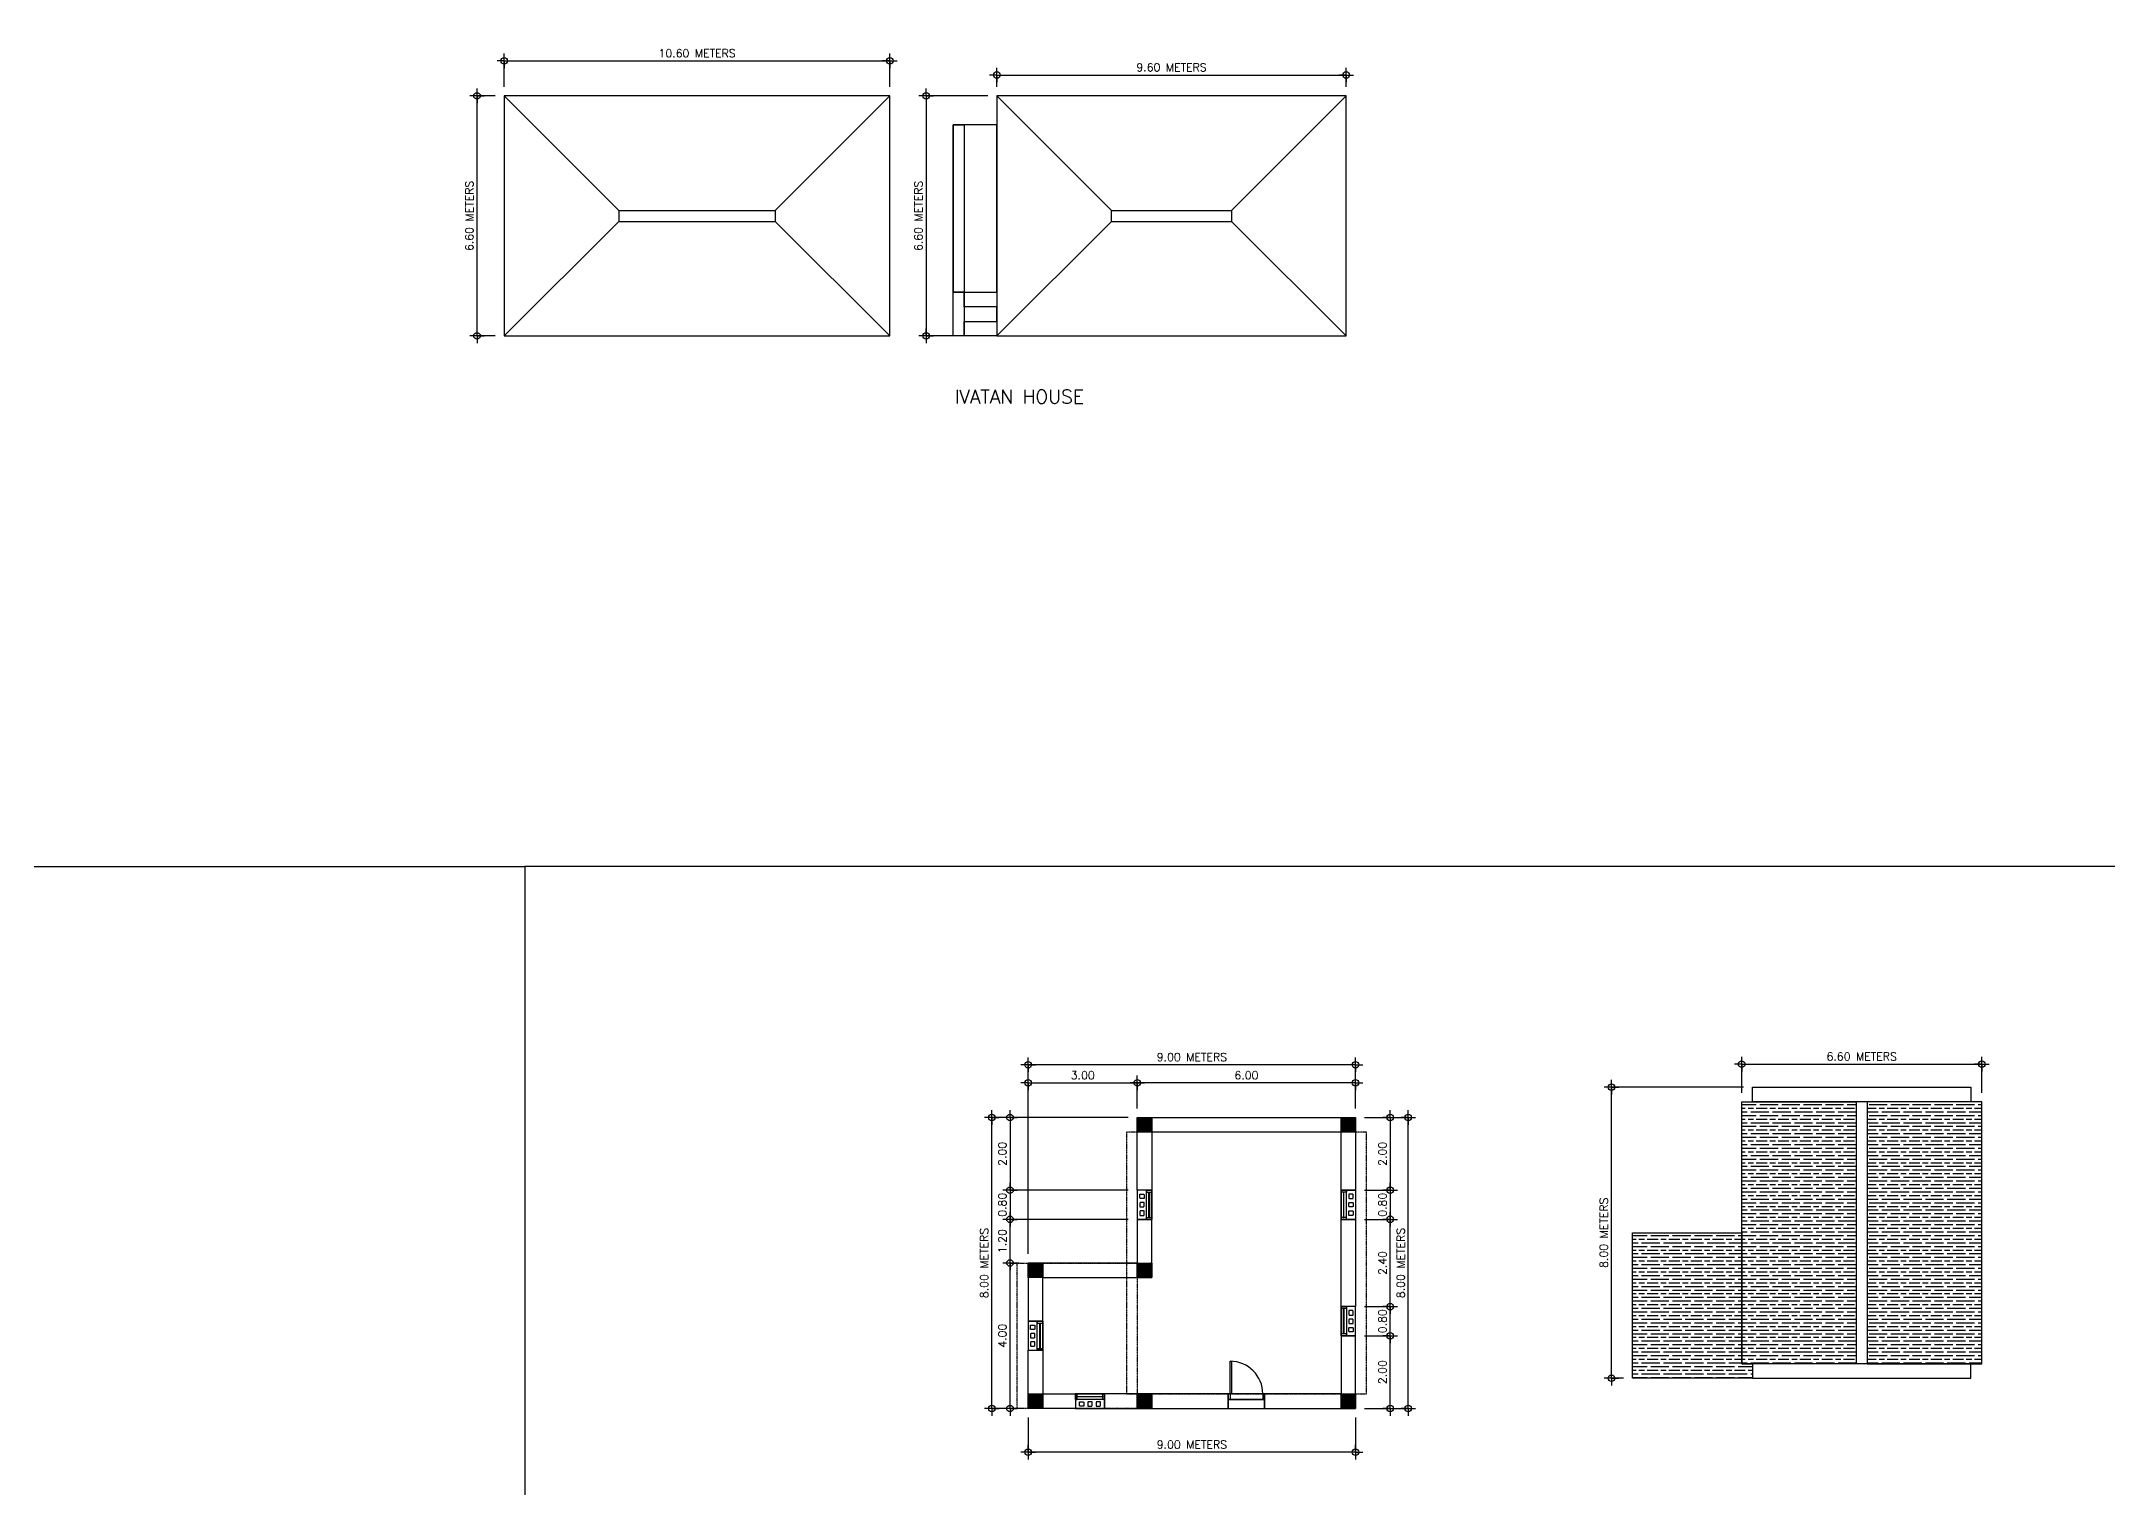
# Model space of a CAD drawing. Header units: millimetres. Extents: x -251401 to 377140, y -30451 to 275830.
# Drawn here: x 264612 to 321419, y 7314 to 47068 of the extents above; entities that cross this region are included whole.
import ezdxf

# ---------------------------------------------------------------- set-up
doc = ezdxf.new("R2010")
doc.units = ezdxf.units.MM
doc.linetypes.add('HIDDEN', pattern=[9.525, 6.35, -3.175])
for name, color, linetype in [('0-S1', 1, 'Continuous'), ('0-S3', 3, 'Continuous'), ('0-S8', 8, 'Continuous'), ('A-COLUMNS', 5, 'Continuous'), ('A-DIMENSIONS', 30, 'Continuous'), ('A-DOORS', 2, 'Continuous'), ('A-HATCH', 8, 'Continuous'), ('A-WALL', 4, 'Continuous'), ('A-WINDOWS', 2, 'Continuous'), ('TEXT', 7, 'Continuous')]:
    doc.layers.add(name, color=color, linetype=linetype)
doc.styles.add('LEROY', font='simplex.shx')
doc.dimstyles.new('DIM100', dxfattribs={"dimscale": 0, "dimtxt": 220, "dimasz": 180, "dimexe": 220, "dimexo": 250, "dimgap": 1, "dimtad": 1, "dimtoh": 1, "dimlfac": 0.001, "dimzin": 1, "dimdsep": 46, "dimtxsty": 'LEROY', "dimblk1": 'ORIGIN', "dimblk2": 'ORIGIN', "dimsah": 1, "dimcen": 0.18, "dimclrd": 30, "dimclre": 30, "dimclrt": 7, "dimazin": 0, "dimtfac": 1, "dimtix": 1, "dimtmove": 1, "dimatfit": 3, "dimfxl": 1, "dimtvp": 1, "dimtolj": 2, "dimtzin": 0, "dimarcsym": 0})

# ---------------------------------------------------------------- blocks, each defined once
blk = doc.blocks.new('1hhqhq4')
at = {"layer": 'A-DOORS', "color": 1}
blk.add_lwpolyline([(50, 0), (50, 900), (90, 900), (90, 0)], close=True, dxfattribs=at)
at = {"layer": 'A-DOORS', "color": 8}
blk.add_lwpolyline([(0, 0), (0, -150), (1000, -150), (1000, 0)], close=True, dxfattribs=at)
at = {"layer": 'A-DOORS'}
for points in [[(0, 0), (50, 0), (50, -150), (0, -150)], [(1000, 0), (950, 0), (950, -150), (1000, -150)]]:
    blk.add_lwpolyline(points, close=True, dxfattribs=at)
at = {"layer": 'A-DOORS', "color": 8}
blk.add_arc((50, 0), 900, 0, 90, dxfattribs=at)
blk = doc.blocks.new('2h5h25225h')
at = {"layer": 'A-WALL', "color": 8}
blk.add_lwpolyline([(0, 0), (800, 0), (800, -400), (0, -400)], close=True, dxfattribs=at)
at = {"layer": 'A-WALL', "color": 8, "linetype": 'HIDDEN', "ltscale": 0.1}
for points in [[(230, -335), (110, -335), (110, -215), (230, -215)], [(460, -335), (340, -335), (340, -215), (460, -215)], [(570, -335), (690, -335), (690, -215), (570, -215)]]:
    blk.add_lwpolyline(points, close=True, dxfattribs=at)
at = {"layer": 'A-WINDOWS', "color": 8}
blk.add_lwpolyline([(0, 0), (0, -150), (800, -150), (800, 0)], close=True, dxfattribs=at)
at = {"layer": 'A-WINDOWS', "color": 2}
for points in [[(0, -150), (50, -150), (50, 0), (0, 0)], [(800, -150), (750, -150), (750, 0), (800, 0)]]:
    blk.add_lwpolyline(points, close=True, dxfattribs=at)
at = {"layer": 'A-WINDOWS', "color": 1}
blk.add_lwpolyline([(50, -81), (750, -81), (750, -69), (50, -69)], close=True, dxfattribs=at)
blk = doc.blocks.new('USER ARROW 100')
at = {"layer": 'A-DIMENSIONS'}
for q in [(-200, 0), (200, 0)]:
    blk.add_line((0, 0), q, dxfattribs=at)
for points in [[(0, 0), (0, 200)], [(0, 0), (0, -200)]]:
    blk.add_lwpolyline(points, dxfattribs=at)
blk.add_circle((0, 0), 90, dxfattribs=at)
blk = doc.blocks.new('*D80')
at = {"layer": 'A-DIMENSIONS', "color": 30, "transparency": 16777216}
for p, q in [((291492.5, 13489.5), (291242.5, 13489.5)), ((291242.5, 9490.5), (291242.5, 13488.5)), ((291492.5, 9489.5), (291242.5, 9489.5))]:
    blk.add_line(p, q, dxfattribs=at)
at = {"layer": 'Defpoints', "color": 0, "transparency": 16777216}
for p in [(291242.5, 13489.5), (291742.5, 13489.5), (291742.5, 9489.5)]:
    blk.add_point(p, dxfattribs=at)
at = {"layer": 'A-DIMENSIONS', "color": 30, "transparency": 16777216}
for p, rotation in [((291242.5, 13489.5), 90), ((291242.5, 9489.5), 270)]:
    blk.add_blockref('USER ARROW 100', p, dxfattribs=dict(at, rotation=rotation))
at = {"layer": 'A-DIMENSIONS', "color": 7, "transparency": 16777216, "insert": (291032.5, 11489.5), "char_height": 220, "attachment_point": 5, "rotation": 90, "style": 'LEROY'}
blk.add_mtext('\\A2;4.00', dxfattribs=at)
blk = doc.blocks.new('*D81')
at = {"layer": 'A-DIMENSIONS', "color": 30, "transparency": 16777216}
for p, q in [((294492.5, 17489.5), (290742.5, 17489.5)), ((290742.5, 9490.5), (290742.5, 17488.5)), ((291492.5, 9489.5), (290742.5, 9489.5))]:
    blk.add_line(p, q, dxfattribs=at)
at = {"layer": 'Defpoints', "color": 0, "transparency": 16777216}
for p in [(290742.5, 17489.5), (294742.5, 17489.5), (291742.5, 9489.5)]:
    blk.add_point(p, dxfattribs=at)
at = {"layer": 'A-DIMENSIONS', "color": 30, "transparency": 16777216}
for p, rotation in [((290742.5, 17489.5), 90), ((290742.5, 9489.5), 270)]:
    blk.add_blockref('USER ARROW 100', p, dxfattribs=dict(at, rotation=rotation))
at = {"layer": 'A-DIMENSIONS', "color": 7, "transparency": 16777216, "insert": (290532.5, 13489.5), "char_height": 220, "attachment_point": 5, "rotation": 90, "style": 'LEROY'}
blk.add_mtext('\\A2;8.00 METERS', dxfattribs=at)
blk = doc.blocks.new('*D82')
at = {"layer": 'A-DIMENSIONS', "color": 30, "transparency": 16777216}
for p, q in [((294492.5, 14689.5), (291242.5, 14689.5)), ((291242.5, 13490.5), (291242.5, 14688.5)), ((291492.5, 13489.5), (291242.5, 13489.5))]:
    blk.add_line(p, q, dxfattribs=at)
at = {"layer": 'Defpoints', "color": 0, "transparency": 16777216}
for p in [(291242.5, 14689.5), (294742.5, 14689.5), (291742.5, 13489.5)]:
    blk.add_point(p, dxfattribs=at)
at = {"layer": 'A-DIMENSIONS', "color": 30, "transparency": 16777216}
for p, rotation in [((291242.5, 14689.5), 90), ((291242.5, 13489.5), 270)]:
    blk.add_blockref('USER ARROW 100', p, dxfattribs=dict(at, rotation=rotation))
at = {"layer": 'A-DIMENSIONS', "color": 7, "transparency": 16777216, "insert": (291032.5, 14089.5), "char_height": 220, "attachment_point": 5, "rotation": 90, "style": 'LEROY'}
blk.add_mtext('\\A2;1.20', dxfattribs=at)
blk = doc.blocks.new('*D83')
at = {"layer": 'A-DIMENSIONS', "color": 30, "transparency": 16777216}
for p, q in [((294492.5, 17489.5), (291242.5, 17489.5)), ((291242.5, 17488.5), (291242.5, 15490.5)), ((294492.5, 15489.5), (291242.5, 15489.5))]:
    blk.add_line(p, q, dxfattribs=at)
at = {"layer": 'Defpoints', "color": 0, "transparency": 16777216}
for p in [(294742.5, 17489.5), (291242.5, 15489.5), (294742.5, 15489.5)]:
    blk.add_point(p, dxfattribs=at)
at = {"layer": 'A-DIMENSIONS', "color": 30, "transparency": 16777216}
for p, rotation in [((291242.5, 17489.5), 90), ((291242.5, 15489.5), 270)]:
    blk.add_blockref('USER ARROW 100', p, dxfattribs=dict(at, rotation=rotation))
at = {"layer": 'A-DIMENSIONS', "color": 7, "transparency": 16777216, "insert": (291032.5, 16489.5), "char_height": 220, "attachment_point": 5, "rotation": 90, "style": 'LEROY'}
blk.add_mtext('\\A2;2.00', dxfattribs=at)
blk = doc.blocks.new('*D84')
at = {"layer": 'A-DIMENSIONS', "color": 30, "transparency": 16777216}
for p, q in [((291242.5, 15490.5), (291242.5, 15491.5)), ((294492.5, 15489.5), (291242.5, 15489.5)), ((291242.5, 15489.5), (291242.5, 14689.5)), ((294492.5, 14689.5), (291242.5, 14689.5)), ((291242.5, 14688.5), (291242.5, 14687.5))]:
    blk.add_line(p, q, dxfattribs=at)
at = {"layer": 'Defpoints', "color": 0, "transparency": 16777216}
for p in [(294742.5, 15489.5), (291242.5, 14689.5), (294742.5, 14689.5)]:
    blk.add_point(p, dxfattribs=at)
at = {"layer": 'A-DIMENSIONS', "color": 30, "transparency": 16777216}
for p, rotation in [((291242.5, 15489.5), 270), ((291242.5, 14689.5), 90)]:
    blk.add_blockref('USER ARROW 100', p, dxfattribs=dict(at, rotation=rotation))
at = {"layer": 'A-DIMENSIONS', "color": 7, "transparency": 16777216, "insert": (291032.5, 15089.5), "char_height": 220, "attachment_point": 5, "rotation": 90, "style": 'LEROY'}
blk.add_mtext('\\A2;0.80', dxfattribs=at)
blk = doc.blocks.new('*D85')
at = {"layer": 'A-DIMENSIONS', "color": 30, "transparency": 16777216}
for p, q in [((300992.5, 11489.5), (301692.5, 11489.5)), ((301692.5, 9490.5), (301692.5, 11488.5)), ((300992.5, 9489.5), (301692.5, 9489.5))]:
    blk.add_line(p, q, dxfattribs=at)
at = {"layer": 'Defpoints', "color": 0, "transparency": 16777216}
for p in [(300742.5, 11489.5), (301692.5, 11489.5), (300742.5, 9489.5)]:
    blk.add_point(p, dxfattribs=at)
at = {"layer": 'A-DIMENSIONS', "color": 30, "transparency": 16777216}
for p, rotation in [((301692.5, 11489.5), 90), ((301692.5, 9489.5), 270)]:
    blk.add_blockref('USER ARROW 100', p, dxfattribs=dict(at, rotation=rotation))
at = {"layer": 'A-DIMENSIONS', "color": 7, "transparency": 16777216, "insert": (301482.5, 10489.5), "char_height": 220, "attachment_point": 5, "rotation": 90, "style": 'LEROY'}
blk.add_mtext('\\A2;2.00', dxfattribs=at)
blk = doc.blocks.new('*D86')
at = {"layer": 'A-DIMENSIONS', "color": 30, "transparency": 16777216}
for p, q in [((300992.5, 17489.5), (302192.5, 17489.5)), ((302192.5, 9490.5), (302192.5, 17488.5)), ((300992.5, 9489.5), (302192.5, 9489.5))]:
    blk.add_line(p, q, dxfattribs=at)
at = {"layer": 'Defpoints', "color": 0, "transparency": 16777216}
for p in [(300742.5, 17489.5), (302192.5, 17489.5), (300742.5, 9489.5)]:
    blk.add_point(p, dxfattribs=at)
at = {"layer": 'A-DIMENSIONS', "color": 30, "transparency": 16777216}
for p, rotation in [((302192.5, 17489.5), 90), ((302192.5, 9489.5), 270)]:
    blk.add_blockref('USER ARROW 100', p, dxfattribs=dict(at, rotation=rotation))
at = {"layer": 'A-DIMENSIONS', "color": 7, "transparency": 16777216, "insert": (301982.5, 13489.5), "char_height": 220, "attachment_point": 5, "rotation": 90, "style": 'LEROY'}
blk.add_mtext('\\A2;8.00 METERS', dxfattribs=at)
blk = doc.blocks.new('*D87')
at = {"layer": 'A-DIMENSIONS', "color": 30, "transparency": 16777216}
for p, q in [((300992.5, 12289.5), (301692.5, 12289.5)), ((301692.5, 12290.5), (301692.5, 12291.5)), ((301692.5, 11489.5), (301692.5, 12289.5)), ((300992.5, 11489.5), (301692.5, 11489.5)), ((301692.5, 11488.5), (301692.5, 11487.5))]:
    blk.add_line(p, q, dxfattribs=at)
at = {"layer": 'Defpoints', "color": 0, "transparency": 16777216}
for p in [(300742.5, 12289.5), (301692.5, 12289.5), (300742.5, 11489.5)]:
    blk.add_point(p, dxfattribs=at)
at = {"layer": 'A-DIMENSIONS', "color": 30, "transparency": 16777216}
for p, rotation in [((301692.5, 12289.5), 270), ((301692.5, 11489.5), 90)]:
    blk.add_blockref('USER ARROW 100', p, dxfattribs=dict(at, rotation=rotation))
at = {"layer": 'A-DIMENSIONS', "color": 7, "transparency": 16777216, "insert": (301482.5, 11889.5), "char_height": 220, "attachment_point": 5, "rotation": 90, "style": 'LEROY'}
blk.add_mtext('\\A2;0.80', dxfattribs=at)
blk = doc.blocks.new('*D88')
at = {"layer": 'A-DIMENSIONS', "color": 30, "transparency": 16777216}
for p, q in [((300992.5, 14689.5), (301692.5, 14689.5)), ((301692.5, 12290.5), (301692.5, 14688.5)), ((300992.5, 12289.5), (301692.5, 12289.5))]:
    blk.add_line(p, q, dxfattribs=at)
at = {"layer": 'Defpoints', "color": 0, "transparency": 16777216}
for p in [(300742.5, 14689.5), (301692.5, 14689.5), (300742.5, 12289.5)]:
    blk.add_point(p, dxfattribs=at)
at = {"layer": 'A-DIMENSIONS', "color": 30, "transparency": 16777216}
for p, rotation in [((301692.5, 14689.5), 90), ((301692.5, 12289.5), 270)]:
    blk.add_blockref('USER ARROW 100', p, dxfattribs=dict(at, rotation=rotation))
at = {"layer": 'A-DIMENSIONS', "color": 7, "transparency": 16777216, "insert": (301482.5, 13489.5), "char_height": 220, "attachment_point": 5, "rotation": 90, "style": 'LEROY'}
blk.add_mtext('\\A2;2.40', dxfattribs=at)
blk = doc.blocks.new('*D89')
at = {"layer": 'A-DIMENSIONS', "color": 30, "transparency": 16777216}
for p, q in [((300992.5, 17489.5), (301692.5, 17489.5)), ((301692.5, 17488.5), (301692.5, 15490.5)), ((300992.5, 15489.5), (301692.5, 15489.5))]:
    blk.add_line(p, q, dxfattribs=at)
at = {"layer": 'Defpoints', "color": 0, "transparency": 16777216}
for p in [(300742.5, 17489.5), (300742.5, 15489.5), (301692.5, 15489.5)]:
    blk.add_point(p, dxfattribs=at)
at = {"layer": 'A-DIMENSIONS', "color": 30, "transparency": 16777216}
for p, rotation in [((301692.5, 17489.5), 90), ((301692.5, 15489.5), 270)]:
    blk.add_blockref('USER ARROW 100', p, dxfattribs=dict(at, rotation=rotation))
at = {"layer": 'A-DIMENSIONS', "color": 7, "transparency": 16777216, "insert": (301482.5, 16489.5), "char_height": 220, "attachment_point": 5, "rotation": 90, "style": 'LEROY'}
blk.add_mtext('\\A2;2.00', dxfattribs=at)
blk = doc.blocks.new('*D90')
at = {"layer": 'A-DIMENSIONS', "color": 30, "transparency": 16777216}
for p, q in [((300992.5, 15489.5), (301692.5, 15489.5)), ((301692.5, 15490.5), (301692.5, 15491.5)), ((301692.5, 15489.5), (301692.5, 14689.5)), ((300992.5, 14689.5), (301692.5, 14689.5)), ((301692.5, 14688.5), (301692.5, 14687.5))]:
    blk.add_line(p, q, dxfattribs=at)
at = {"layer": 'Defpoints', "color": 0, "transparency": 16777216}
for p in [(300742.5, 15489.5), (300742.5, 14689.5), (301692.5, 14689.5)]:
    blk.add_point(p, dxfattribs=at)
at = {"layer": 'A-DIMENSIONS', "color": 30, "transparency": 16777216}
for p, rotation in [((301692.5, 15489.5), 270), ((301692.5, 14689.5), 90)]:
    blk.add_blockref('USER ARROW 100', p, dxfattribs=dict(at, rotation=rotation))
at = {"layer": 'A-DIMENSIONS', "color": 7, "transparency": 16777216, "insert": (301482.5, 15089.5), "char_height": 220, "attachment_point": 5, "rotation": 90, "style": 'LEROY'}
blk.add_mtext('\\A2;0.80', dxfattribs=at)
blk = doc.blocks.new('*D91')
at = {"layer": 'A-DIMENSIONS', "color": 30, "transparency": 16777216}
for p, q in [((291742.5, 9239.5), (291742.5, 8289.5)), ((300742.5, 9239.5), (300742.5, 8289.5)), ((300741.5, 8289.5), (291743.5, 8289.5))]:
    blk.add_line(p, q, dxfattribs=at)
at = {"layer": 'Defpoints', "color": 0, "transparency": 16777216}
for p in [(291742.5, 9489.5), (300742.5, 9489.5), (291742.5, 8289.5)]:
    blk.add_point(p, dxfattribs=at)
at = {"layer": 'A-DIMENSIONS', "color": 30, "transparency": 16777216, "rotation": 180}
blk.add_blockref('USER ARROW 100', (291742.5, 8289.5), dxfattribs=at)
at = {"layer": 'A-DIMENSIONS', "color": 30, "transparency": 16777216}
blk.add_blockref('USER ARROW 100', (300742.5, 8289.5), dxfattribs=at)
at = {"layer": 'A-DIMENSIONS', "color": 7, "transparency": 16777216, "insert": (296242.5, 8499.5), "char_height": 220, "attachment_point": 5, "style": 'LEROY'}
blk.add_mtext('\\A2;9.00 METERS', dxfattribs=at)
blk = doc.blocks.new('*D92')
at = {"layer": 'A-DIMENSIONS', "color": 30, "transparency": 16777216}
for p, q in [((291742.5, 13739.5), (291742.5, 18939.5)), ((300741.5, 18939.5), (291743.5, 18939.5)), ((300742.5, 17739.5), (300742.5, 18939.5))]:
    blk.add_line(p, q, dxfattribs=at)
at = {"layer": 'Defpoints', "color": 0, "transparency": 16777216}
for p in [(291742.5, 18939.5), (300742.5, 17489.5), (291742.5, 13489.5)]:
    blk.add_point(p, dxfattribs=at)
at = {"layer": 'A-DIMENSIONS', "color": 30, "transparency": 16777216, "rotation": 180}
blk.add_blockref('USER ARROW 100', (291742.5, 18939.5), dxfattribs=at)
at = {"layer": 'A-DIMENSIONS', "color": 30, "transparency": 16777216}
blk.add_blockref('USER ARROW 100', (300742.5, 18939.5), dxfattribs=at)
at = {"layer": 'A-DIMENSIONS', "color": 7, "transparency": 16777216, "insert": (296242.5, 19149.5), "char_height": 220, "attachment_point": 5, "style": 'LEROY'}
blk.add_mtext('\\A2;9.00 METERS', dxfattribs=at)
blk = doc.blocks.new('*D93')
at = {"layer": 'A-DIMENSIONS', "color": 30, "transparency": 16777216}
for p, q in [((291742.5, 13739.5), (291742.5, 18439.5)), ((291743.5, 18439.5), (294741.5, 18439.5)), ((294742.5, 17739.5), (294742.5, 18439.5))]:
    blk.add_line(p, q, dxfattribs=at)
at = {"layer": 'Defpoints', "color": 0, "transparency": 16777216}
for p in [(294742.5, 18439.5), (294742.5, 17489.5), (291742.5, 13489.5)]:
    blk.add_point(p, dxfattribs=at)
at = {"layer": 'A-DIMENSIONS', "color": 30, "transparency": 16777216, "rotation": 180}
blk.add_blockref('USER ARROW 100', (291742.5, 18439.5), dxfattribs=at)
at = {"layer": 'A-DIMENSIONS', "color": 30, "transparency": 16777216}
blk.add_blockref('USER ARROW 100', (294742.5, 18439.5), dxfattribs=at)
at = {"layer": 'A-DIMENSIONS', "color": 7, "transparency": 16777216, "insert": (293242.5, 18649.5), "char_height": 220, "attachment_point": 5, "style": 'LEROY'}
blk.add_mtext('\\A2;3.00', dxfattribs=at)
blk = doc.blocks.new('*D94')
at = {"layer": 'A-DIMENSIONS', "color": 30, "transparency": 16777216}
for p, q in [((294742.5, 17739.5), (294742.5, 18439.5)), ((300741.5, 18439.5), (294743.5, 18439.5)), ((300742.5, 17739.5), (300742.5, 18439.5))]:
    blk.add_line(p, q, dxfattribs=at)
at = {"layer": 'Defpoints', "color": 0, "transparency": 16777216}
for p in [(294742.5, 18439.5), (294742.5, 17489.5), (300742.5, 17489.5)]:
    blk.add_point(p, dxfattribs=at)
at = {"layer": 'A-DIMENSIONS', "color": 30, "transparency": 16777216, "rotation": 180}
blk.add_blockref('USER ARROW 100', (294742.5, 18439.5), dxfattribs=at)
at = {"layer": 'A-DIMENSIONS', "color": 30, "transparency": 16777216}
blk.add_blockref('USER ARROW 100', (300742.5, 18439.5), dxfattribs=at)
at = {"layer": 'A-DIMENSIONS', "color": 7, "transparency": 16777216, "insert": (297742.5, 18649.5), "char_height": 220, "attachment_point": 5, "style": 'LEROY'}
blk.add_mtext('\\A2;6.00', dxfattribs=at)
blk = doc.blocks.new('A$C481A1E46')
at = {"layer": '0-S8'}
h = blk.add_hatch(dxfattribs=at)
h.set_pattern_fill('GOST_WOOD', color=8, scale=50, angle=270)
h.set_pattern_definition([(0, (-297742.5, 12446.5), (-7e-14, -300), [500, -100]), (0, (-297842.5, 12346.5), (-7e-14, -300), [300, -75, 150, -75]), (0, (-297992.5, 12246.5), (-7e-14, -300), [500, -100])])
h.paths.add_polyline_path([(3300, 3600), (150, 3600), (150, -3600), (3300, -3600)])
h.paths.add_polyline_path([(-3300, 3600), (-150, 3600), (-150, -3600), (-3300, -3600)])
h.paths.add_polyline_path([(-6300, 0), (-3300, 0), (-3300, -3600), (-3000, -3600), (-3000, -4000), (-6300, -4000)])
at = {"layer": '0-S3', "ltscale": 0.3}
for points in [[(3000, 4000), (3000, 3600), (-3000, 3600), (-3000, 4000)], [(-3300, 3600), (-150, 3600), (-150, -3600), (-3300, -3600)], [(3300, 3600), (150, 3600), (150, -3600), (3300, -3600)], [(-6300, 0), (-3300, 0), (-3300, -3600), (-3000, -3600), (-3000, -4000), (-6300, -4000)], [(3000, -4000), (3000, -3600), (-3000, -3600), (-3000, -4000)]]:
    blk.add_lwpolyline(points, close=True, dxfattribs=at)
blk = doc.blocks.new('*D156')
at = {"layer": 'A-DIMENSIONS', "color": 30, "transparency": 16777216}
for p, q in [((311357, 18171), (311357, 18955.5)), ((311358, 18955.5), (317956, 18955.5)), ((317957, 18171), (317957, 18955.5))]:
    blk.add_line(p, q, dxfattribs=at)
at = {"layer": 'Defpoints', "color": 0, "transparency": 16777216}
for p in [(317957, 18955.5), (311357, 17921), (317957, 17921)]:
    blk.add_point(p, dxfattribs=at)
at = {"layer": 'A-DIMENSIONS', "color": 30, "transparency": 16777216, "rotation": 180}
blk.add_blockref('USER ARROW 100', (311357, 18955.5), dxfattribs=at)
at = {"layer": 'A-DIMENSIONS', "color": 30, "transparency": 16777216}
blk.add_blockref('USER ARROW 100', (317957, 18955.5), dxfattribs=at)
at = {"layer": 'A-DIMENSIONS', "color": 7, "transparency": 16777216, "insert": (314657, 19165.5), "char_height": 220, "attachment_point": 5, "style": 'LEROY'}
blk.add_mtext('\\A2;6.60 METERS', dxfattribs=at)
blk = doc.blocks.new('*D157')
at = {"layer": 'A-DIMENSIONS', "color": 30, "transparency": 16777216}
for p, q in [((311407, 18321), (307777, 18321)), ((307777, 10322), (307777, 18320)), ((308107, 10321), (307777, 10321))]:
    blk.add_line(p, q, dxfattribs=at)
at = {"layer": 'Defpoints', "color": 0, "transparency": 16777216}
for p in [(307777, 18321), (311657, 18321), (308357, 10321)]:
    blk.add_point(p, dxfattribs=at)
at = {"layer": 'A-DIMENSIONS', "color": 30, "transparency": 16777216}
for p, rotation in [((307777, 18321), 90), ((307777, 10321), 270)]:
    blk.add_blockref('USER ARROW 100', p, dxfattribs=dict(at, rotation=rotation))
at = {"layer": 'A-DIMENSIONS', "color": 7, "transparency": 16777216, "insert": (307567, 14321), "char_height": 220, "attachment_point": 5, "rotation": 90, "style": 'LEROY'}
blk.add_mtext('\\A2;8.00 METERS', dxfattribs=at)
blk = doc.blocks.new('*D199')
at = {"layer": 'A-DIMENSIONS', "color": 30, "transparency": 16777216}
for p, q in [((277340, 45821), (277340, 46530)), ((277341, 46530), (287939, 46530)), ((287940, 45821), (287940, 46530))]:
    blk.add_line(p, q, dxfattribs=at)
at = {"layer": 'Defpoints', "color": 0, "transparency": 16777216}
for p in [(287940, 46530), (277340, 45571), (287940, 45571)]:
    blk.add_point(p, dxfattribs=at)
at = {"layer": 'A-DIMENSIONS', "color": 30, "transparency": 16777216, "rotation": 180}
blk.add_blockref('USER ARROW 100', (277340, 46530), dxfattribs=at)
at = {"layer": 'A-DIMENSIONS', "color": 30, "transparency": 16777216}
blk.add_blockref('USER ARROW 100', (287940, 46530), dxfattribs=at)
at = {"layer": 'A-DIMENSIONS', "color": 7, "transparency": 16777216, "insert": (282640, 46740), "char_height": 220, "attachment_point": 5, "style": 'LEROY'}
blk.add_mtext('\\A2;10.60 METERS', dxfattribs=at)
blk = doc.blocks.new('*D200')
at = {"layer": 'A-DIMENSIONS', "color": 30, "transparency": 16777216}
for p, q in [((277090, 45571), (276590, 45571)), ((276590, 38972), (276590, 45570)), ((277090, 38971), (276590, 38971))]:
    blk.add_line(p, q, dxfattribs=at)
at = {"layer": 'Defpoints', "color": 0, "transparency": 16777216}
for p in [(276590, 45571), (277340, 45571), (277340, 38971)]:
    blk.add_point(p, dxfattribs=at)
at = {"layer": 'A-DIMENSIONS', "color": 30, "transparency": 16777216}
for p, rotation in [((276590, 45571), 90), ((276590, 38971), 270)]:
    blk.add_blockref('USER ARROW 100', p, dxfattribs=dict(at, rotation=rotation))
at = {"layer": 'A-DIMENSIONS', "color": 7, "transparency": 16777216, "insert": (276380, 42271), "char_height": 220, "attachment_point": 5, "rotation": 90, "style": 'LEROY'}
blk.add_mtext('\\A2;6.60 METERS', dxfattribs=at)
blk = doc.blocks.new('*D201')
at = {"layer": 'A-DIMENSIONS', "color": 30, "transparency": 16777216}
for p, q in [((290883, 45821), (290883, 46143)), ((290884, 46143), (300482, 46143)), ((300483, 45821), (300483, 46143))]:
    blk.add_line(p, q, dxfattribs=at)
at = {"layer": 'Defpoints', "color": 0, "transparency": 16777216}
for p in [(300483, 46143), (290883, 45571), (300483, 45571)]:
    blk.add_point(p, dxfattribs=at)
at = {"layer": 'A-DIMENSIONS', "color": 30, "transparency": 16777216, "rotation": 180}
blk.add_blockref('USER ARROW 100', (290883, 46143), dxfattribs=at)
at = {"layer": 'A-DIMENSIONS', "color": 30, "transparency": 16777216}
blk.add_blockref('USER ARROW 100', (300483, 46143), dxfattribs=at)
at = {"layer": 'A-DIMENSIONS', "color": 7, "transparency": 16777216, "insert": (295683, 46353), "char_height": 220, "attachment_point": 5, "style": 'LEROY'}
blk.add_mtext('\\A2;9.60 METERS', dxfattribs=at)
blk = doc.blocks.new('*D202')
at = {"layer": 'A-DIMENSIONS', "color": 30, "transparency": 16777216}
for p, q in [((290633, 45571), (288935, 45571)), ((288935, 45570), (288935, 38972)), ((290633, 38971), (288935, 38971))]:
    blk.add_line(p, q, dxfattribs=at)
at = {"layer": 'Defpoints', "color": 0, "transparency": 16777216}
for p in [(290883, 45571), (288935, 38971), (290883, 38971)]:
    blk.add_point(p, dxfattribs=at)
at = {"layer": 'A-DIMENSIONS', "color": 30, "transparency": 16777216}
for p, rotation in [((288935, 45571), 90), ((288935, 38971), 270)]:
    blk.add_blockref('USER ARROW 100', p, dxfattribs=dict(at, rotation=rotation))
at = {"layer": 'A-DIMENSIONS', "color": 7, "transparency": 16777216, "insert": (288725, 42271), "char_height": 220, "attachment_point": 5, "rotation": 90, "style": 'LEROY'}
blk.add_mtext('\\A2;6.60 METERS', dxfattribs=at)

msp = doc.modelspace()

# ---------------------------------------------------------------- hatches: boundary and pattern name
at = {"layer": 'A-HATCH'}
h = msp.add_hatch(dxfattribs=at)
h.set_pattern_fill('ANSI31', color=256, angle=90)
h.set_pattern_definition([(135, (310742.5, -284046.5), (-2.24506403, -2.24506403), [])])
h.paths.add_polyline_path([(295142.5, 9889.5), (295142.5, 9489.5), (294742.5, 9489.5), (294742.5, 9889.5)])
h.paths.add_polyline_path([(295142.5, 17489.5), (295142.5, 17089.5), (294742.5, 17089.5), (294742.5, 17489.5)])
h.paths.add_polyline_path([(300742.5, 17489.5), (300742.5, 17089.5), (300342.5, 17089.5), (300342.5, 17489.5)])
h.paths.add_polyline_path([(300742.5, 9889.5), (300742.5, 9489.5), (300342.5, 9489.5), (300342.5, 9889.5)])
h.paths.add_polyline_path([(292142.5, 9889.5), (292142.5, 9489.5), (291742.5, 9489.5), (291742.5, 9889.5)])
h.paths.add_polyline_path([(292142.5, 13489.5), (292142.5, 13089.5), (291742.5, 13089.5), (291742.5, 13489.5)])
h.paths.add_polyline_path([(295142.5, 13489.5), (295142.5, 13089.5), (294742.5, 13089.5), (294742.5, 13489.5)])

# ---------------------------------------------------------------- linework, layer by layer
at = {"layer": '0-S1', "linetype": 'HIDDEN', "ltscale": 0.3}
for points in [[(294442.5, 9889.5), (301042.5, 9889.5), (301042.5, 17089.5), (294442.5, 17089.5)], [(291442.5, 13489.5), (294742.5, 13489.5), (294742.5, 9489.5), (291442.5, 9489.5)]]:
    msp.add_lwpolyline(points, close=True, dxfattribs=at)
at = {"layer": '0-S3', "ltscale": 0.3}
for points in [[(277340.5, 45570.876), (277340.5, 38970.876), (287940.5, 38970.876), (287940.5, 45570.876)], [(290883.044, 45570.876), (290883.044, 38970.876), (300483.044, 38970.876), (300483.044, 45570.876)], [(290883.044, 45570.876), (290883.044, 38970.876), (300483.044, 38970.876), (300483.044, 45570.876)]]:
    msp.add_lwpolyline(points, close=True, dxfattribs=at)
for points in [[(277340.5, 45570.876), (280490.5, 42420.876), (280490.5, 42120.876), (277340.5, 38970.876)], [(287940.5, 45570.876), (284790.5, 42420.876), (284790.5, 42120.876), (287940.5, 38970.876)], [(290883.044, 38970.876), (294033.044, 42120.876), (294033.044, 42420.876), (290883.044, 45570.876)], [(300483.044, 45570.876), (297333.044, 42420.876), (297333.044, 42120.876), (300483.044, 38970.876)], [(280490.5, 42420.876), (284790.5, 42420.876)], [(280490.5, 42120.876), (284790.5, 42120.876)], [(294033.044, 42420.876), (297333.044, 42420.876)], [(294033.044, 42120.876), (297333.044, 42120.876)]]:
    msp.add_lwpolyline(points, dxfattribs=at)
at = {"layer": 'A-COLUMNS'}
for points in [[(295142.5, 17489.5), (295142.5, 17089.5), (294742.5, 17089.5), (294742.5, 17489.5)], [(300742.5, 17489.5), (300742.5, 17089.5), (300342.5, 17089.5), (300342.5, 17489.5)], [(292142.5, 13489.5), (292142.5, 13089.5), (291742.5, 13089.5), (291742.5, 13489.5)], [(295142.5, 13489.5), (295142.5, 13089.5), (294742.5, 13089.5), (294742.5, 13489.5)], [(292142.5, 9889.5), (292142.5, 9489.5), (291742.5, 9489.5), (291742.5, 9889.5)], [(295142.5, 9889.5), (295142.5, 9489.5), (294742.5, 9489.5), (294742.5, 9889.5)], [(300742.5, 9889.5), (300742.5, 9489.5), (300342.5, 9489.5), (300342.5, 9889.5)]]:
    msp.add_lwpolyline(points, close=True, dxfattribs=at)
at = {"layer": 'A-DOORS', "color": 8}
msp.add_lwpolyline([(297242.5, 9489.5), (298242.5, 9489.5), (298242.5, 9739.5), (297242.5, 9739.5)], close=True, dxfattribs=at)
at = {"layer": 'A-WALL', "color": 3}
for points in [[(290883.044, 44770.876), (289683.044, 44770.876), (289683.044, 40170.876), (290883.044, 40170.876)], [(289683.044, 44770.876), (289983.044, 44770.876), (289983.044, 40170.876), (289683.044, 40170.876)], [(289683.044, 40170.876), (289983.044, 40170.876), (289983.044, 38970.876), (289683.044, 38970.876)]]:
    msp.add_lwpolyline(points, close=True, dxfattribs=at)
at = {"layer": 'A-WALL', "color": 2}
for points in [[(289983.044, 40170.876), (290883.044, 40170.876), (290883.044, 39770.876), (289983.044, 39770.876)], [(289983.044, 39370.876), (290883.044, 39370.876), (290883.044, 39770.876), (289983.044, 39770.876)], [(289983.044, 39370.876), (290883.044, 39370.876), (290883.044, 38970.876), (289983.044, 38970.876)]]:
    msp.add_lwpolyline(points, close=True, dxfattribs=at)
at = {"layer": 'A-WALL'}
for points in [[(300742.5, 15489.5), (300342.5, 15489.5), (300342.5, 17089.5), (295142.5, 17089.5), (295142.5, 15489.5), (294742.5, 15489.5), (294742.5, 17489.5), (300742.5, 17489.5)], [(295142.5, 13089.5), (295142.5, 14689.5), (294742.5, 14689.5), (294742.5, 13489.5), (291742.5, 13489.5), (291742.5, 11889.5), (292142.5, 11889.5), (292142.5, 13089.5)], [(300742.5, 12289.5), (300342.5, 12289.5), (300342.5, 14689.5), (300742.5, 14689.5)], [(298242.5, 9489.5), (300742.5, 9489.5), (300742.5, 11489.5), (300342.5, 11489.5), (300342.5, 9889.5), (298242.5, 9889.5)], [(293042.5, 9889.5), (293042.5, 9489.5), (291742.5, 9489.5), (291742.5, 11089.5), (292142.5, 11089.5), (292142.5, 9889.5)], [(297242.5, 9889.5), (293842.5, 9889.5), (293842.5, 9489.5), (297242.5, 9489.5)]]:
    msp.add_lwpolyline(points, close=True, dxfattribs=at)
at = {"layer": 'Defpoints'}
for points in [[(178663.5, 24383.5), (277901.5, 24383.5), (277901.5, -30451), (178663.5, -30451)], [(377139.5, 24383.5), (277901.5, 24383.5), (277901.5, -30451), (377139.5, -30451)]]:
    msp.add_lwpolyline(points, close=True, dxfattribs=at)

# ---------------------------------------------------------------- block references
msp.add_blockref('A$C481A1E46', (314657, 14321))
at = {"layer": 'A-DOORS'}
msp.add_blockref('1hhqhq4', (297242.5, 9889.5), dxfattribs=at)
at = {"layer": 'A-WINDOWS', "xscale": -1}
for p, rotation in [((295142.5, 14689.5), 270), ((300342.5, 12289.5), 90), ((292142.5, 11089.5), 270)]:
    msp.add_blockref('2h5h25225h', p, dxfattribs=dict(at, rotation=rotation))
at = {"layer": 'A-WINDOWS', "rotation": 90}
msp.add_blockref('2h5h25225h', (300342.5, 14689.5), dxfattribs=at)
at = {"layer": 'A-WINDOWS', "xscale": -1}
msp.add_blockref('2h5h25225h', (293842.5, 9889.5), dxfattribs=at)

# ---------------------------------------------------------------- texts
at = {"layer": 'TEXT', "insert": (293273.191, 37302.5, 1722.273), "char_height": 375, "attachment_point": 6, "style": 'LEROY'}
msp.add_mtext('IVATAN HOUSE', dxfattribs=at)

# ---------------------------------------------------------------- dimensions: what is measured, and where the dimension line sits
at = {"layer": 'A-DIMENSIONS'}
for base, p1, p2, picture, middle in [((287940.5, 46530.376), (277340.5, 45570.876), (287940.5, 45570.876), '*D199', (282640.5, 46740.376)), ((300483.044, 46142.876), (290883.044, 45570.876), (300483.044, 45570.876), '*D201', (295683.044, 46352.876)), ((317957, 18955.5), (311357, 17921), (317957, 17921), '*D156', (314657, 19165.5))]:
    dim = msp.add_linear_dim(base=base, p1=p1, p2=p2, text='<> METERS', dimstyle='DIM100', override={"dimscale": 1, "dimasz": 1, "dimexe": 0, "dimgap": 100, "dimblk1": 'USER ARROW 100', "dimblk2": 'USER ARROW 100', "dimlwd": 65535, "dimlwe": 65535}, dxfattribs=at)
    dim.commit()
    dim.dimension.update_dxf_attribs({"geometry": picture, "text_midpoint": middle})
for base, p1, p2, angle, picture, middle in [((276590.5, 45570.876), (277340.5, 38970.876), (277340.5, 45570.876), 90, '*D200', (276380.5, 42270.876)), ((288934.544, 38970.876), (290883.044, 45570.876), (290883.044, 38970.876), 90, '*D202', (288724.544, 42270.876)), ((291742.5, 18939.5), (300742.5, 17489.5), (291742.5, 13489.5), 180, '*D92', (296242.5, 19149.5)), ((307777, 18321), (308357, 10321), (311657, 18321), 90, '*D157', (307567, 14321)), ((290742.5, 17489.5), (291742.5, 9489.5), (294742.5, 17489.5), 90, '*D81', (290532.5, 13489.5)), ((302192.5, 17489.5), (300742.5, 9489.5), (300742.5, 17489.5), 90, '*D86', (301982.5, 13489.5)), ((291742.5, 8289.5), (300742.5, 9489.5), (291742.5, 9489.5), 180, '*D91', (296242.5, 8499.5))]:
    dim = msp.add_linear_dim(base=base, p1=p1, p2=p2, angle=angle, text='<> METERS', dimstyle='DIM100', override={"dimscale": 1, "dimasz": 1, "dimexe": 0, "dimgap": 100, "dimblk1": 'USER ARROW 100', "dimblk2": 'USER ARROW 100', "dimlwd": 65535, "dimlwe": 65535}, dxfattribs=at)
    dim.commit()
    dim.dimension.update_dxf_attribs({"geometry": picture, "text_midpoint": middle})
dim = msp.add_linear_dim(base=(294742.5, 18439.5), p1=(291742.5, 13489.5), p2=(294742.5, 17489.5), dimstyle='DIM100', override={"dimscale": 1, "dimasz": 1, "dimexe": 0, "dimgap": 100, "dimblk1": 'USER ARROW 100', "dimblk2": 'USER ARROW 100', "dimlwd": 65535, "dimlwe": 65535}, dxfattribs=at)
dim.commit()
dim.dimension.update_dxf_attribs({"geometry": '*D93', "text_midpoint": (293242.5, 18649.5)})
for base, p1, p2, angle, picture, middle in [((294742.5, 18439.5), (300742.5, 17489.5), (294742.5, 17489.5), 180, '*D94', (297742.5, 18649.5)), ((291242.5, 15489.5), (294742.5, 17489.5), (294742.5, 15489.5), 270, '*D83', (291032.5, 16489.5)), ((301692.5, 15489.5), (300742.5, 17489.5), (300742.5, 15489.5), 270, '*D89', (301482.5, 16489.5)), ((291242.5, 14689.5), (294742.5, 15489.5), (294742.5, 14689.5), 270, '*D84', (291032.5, 15089.5)), ((301692.5, 14689.5), (300742.5, 15489.5), (300742.5, 14689.5), 270, '*D90', (301482.5, 15089.5)), ((291242.5, 14689.5), (291742.5, 13489.5), (294742.5, 14689.5), 90, '*D82', (291032.5, 14089.5)), ((301692.5, 14689.5), (300742.5, 12289.5), (300742.5, 14689.5), 90, '*D88', (301482.5, 13489.5)), ((291242.5, 13489.5), (291742.5, 9489.5), (291742.5, 13489.5), 90, '*D80', (291032.5, 11489.5)), ((301692.5, 12289.5), (300742.5, 11489.5), (300742.5, 12289.5), 90, '*D87', (301482.5, 11889.5)), ((301692.5, 11489.5), (300742.5, 9489.5), (300742.5, 11489.5), 90, '*D85', (301482.5, 10489.5))]:
    dim = msp.add_linear_dim(base=base, p1=p1, p2=p2, angle=angle, dimstyle='DIM100', override={"dimscale": 1, "dimasz": 1, "dimexe": 0, "dimgap": 100, "dimblk1": 'USER ARROW 100', "dimblk2": 'USER ARROW 100', "dimlwd": 65535, "dimlwe": 65535}, dxfattribs=at)
    dim.commit()
    dim.dimension.update_dxf_attribs({"geometry": picture, "text_midpoint": middle})

doc.saveas('drawing.dxf')
